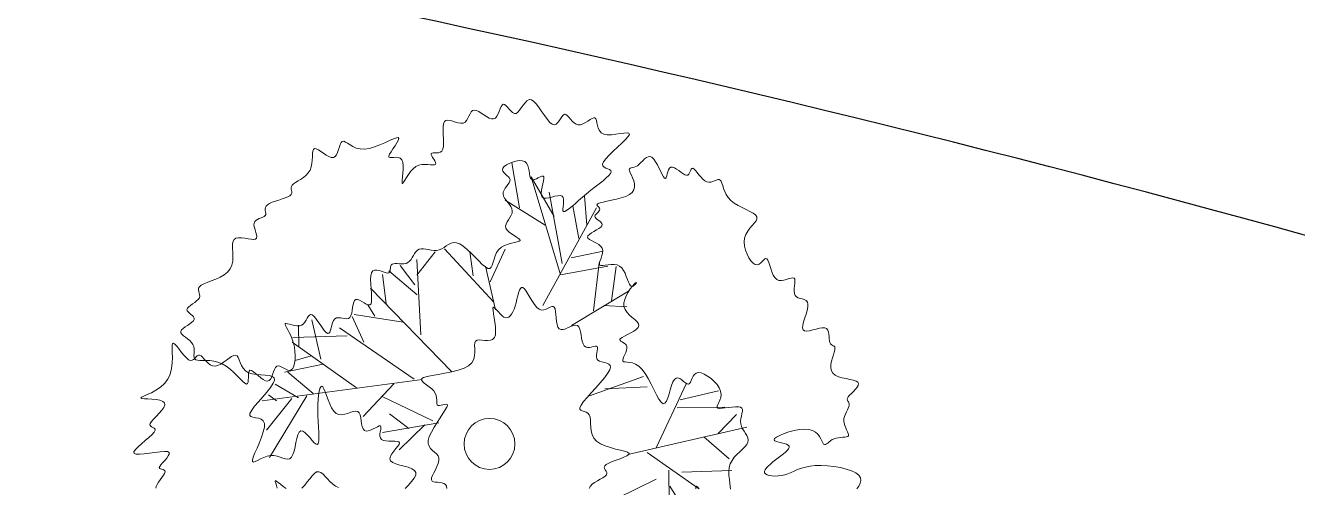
# Model space of a CAD drawing. Extents: x 2080 to 102394, y 2071 to 93424.
# Drawn here: x 82259.9 to 82536.5, y 86692.8 to 86793.4 of the extents above; entities that cross this region are included whole.
import ezdxf

# ---------------------------------------------------------------- set-up
doc = ezdxf.new("R2010")
doc.units = 0
doc.header["$LTSCALE"] = 20
doc.header["$MEASUREMENT"] = 0
doc.layers.add('casuanut tree', color=100, linetype='Continuous', lineweight=5)
doc.layers.add('road', color=2, linetype='Continuous')

# ---------------------------------------------------------------- blocks, each defined once
blk = doc.blocks.new('tr')
at = {"layer": 'casuanut tree'}
for p, q in [((0.2261, 0.6155), (0.2339, 0.7411)), ((0.3143, 0.5704), (0.2771, 0.692)), ((0.2771, 0.692), (0.2947, 0.4095)), ((0.2849, 0.5527), (0.1928, 0.6449)), ((0.3065, 0.4389), (0.3163, 0.6391)), ((0.3967, 0.5272), (0.4084, 0.6077)), ((0.2285, 0.3375), (0.4338, 0.5671)), ((0.3673, 0.4958), (0.3712, 0.588)), ((-0.1033, 0.4448), (-0.1641, 0.5272)), ((-0.1035, 0.4735), (-0.1307, 0.5339)), ((-0.1186, 0.3345), (-0.0824, 0.54)), ((-0.0915, 0.4977), (-0.0281, 0.549)), ((0.0987, 0.3768), (-0.0009, 0.552)), ((0.0595, 0.4614), (0.0655, 0.5279)), ((-0.1915, 0.4409), (-0.1837, 0.5213)), ((0.1017, 0.4342), (0.1621, 0.5128)), ((-0.0583, 0.2167), (-0.2243, 0.4916)), ((0.0987, 0.3557), (0.0987, 0.4795)), ((-0.4537, 0.3798), (-0.4417, 0.4372)), ((-0.4024, 0.3315), (-0.4024, 0.4433)), ((-0.2758, 0.3506), (-0.2915, 0.4272)), ((-0.1579, 0.3798), (-0.2847, 0.4312)), ((-0.2307, 0.4134), (-0.2425, 0.4487)), ((0.3339, 0.4487), (0.4241, 0.4468)), ((-0.3239, 0.2318), (-0.4688, 0.3949)), ((-0.317, 0.3781), (-0.4641, 0.4075)), ((-0.1639, 0.2197), (-0.333, 0.404)), ((0.2947, 0.4095), (0.428, 0.4036)), ((0.3614, 0.2918), (0.4065, 0.4173)), ((0.4163, 0.3075), (0.4496, 0.3977)), ((-0.3994, 0.3164), (-0.5081, 0.3194)), ((-0.4447, 0.2439), (-0.499, 0.3164)), ((-0.4266, 0.3466), (-0.4719, 0.3436)), ((0.2928, 0.2663), (0.4673, 0.3232)), ((-0.487, 0.2409), (-0.5413, 0.2922)), ((0.3928, 0.2996), (0.4535, 0.282)), ((-0.1428, 0.2137), (-0.5866, 0.256)), ((-0.5473, 0.2469), (-0.5654, 0.2681)), ((-0.4628, 0.2409), (-0.6017, 0.0989)), ((-0.5051, 0.2439), (-0.5926, 0.1744)), ((-0.2213, 0.2197), (-0.3239, 0.1502)), ((-0.1398, 0.0959), (-0.2605, 0.1925)), ((-0.2092, 0.0898), (-0.2515, 0.1412)), ((-0.1247, 0.0868), (-0.2817, 0.0959)), ((-0.1639, 0.0898), (-0.2485, 0.0385)), ((0.298, 0.0656), (0.455, 0.0838)), ((0.3433, 0.0747), (0.458, 0.0536)), ((0.445, -0.1163), (0.5666, 0.0392)), ((0.526, -0.0217), (0.6544, -0.0487)), ((0.5395, -0.0014), (0.6476, -0.0014)), ((0.6206, -0.1163), (0.6814, -0.0758)), ((0.3639, -0.1163), (0.7017, -0.1163)), ((0.4179, -0.1231), (0.5328, -0.2516)), ((0.5801, -0.1163), (0.6341, -0.1907)), ((0.307, -0.2274), (0.4248, -0.2002)), ((0.4652, -0.1839), (0.445, -0.2718)), ((0.499, -0.1975), (0.6341, -0.2245)), ((0.458, -0.2274), (0.4882, -0.318))]:
    blk.add_line(p, q, dxfattribs=at)
blk.add_lwpolyline([(-0.3714, 0.8178), (-0.3742, 0.8146), (-0.3757, 0.811), (-0.3762, 0.8073), (-0.3763, 0.8034), (-0.3766, 0.7997), (-0.3775, 0.7963), (-0.3797, 0.7932), (-0.3837, 0.7908), (-0.3899, 0.789), (-0.3978, 0.7878), (-0.4068, 0.7869), (-0.4165, 0.7861), (-0.4263, 0.7853), (-0.4355, 0.7843), (-0.4437, 0.7828), (-0.4502, 0.7806), (-0.4546, 0.7777), (-0.4573, 0.7742), (-0.4587, 0.7702), (-0.4593, 0.7661), (-0.4595, 0.7621), (-0.4598, 0.7583), (-0.4607, 0.755), (-0.4626, 0.7525), (-0.4658, 0.7508), (-0.4701, 0.7497), (-0.4751, 0.749), (-0.4804, 0.7482), (-0.4857, 0.7472), (-0.4906, 0.7455), (-0.4946, 0.7428), (-0.4975, 0.7389), (-0.4989, 0.7336), (-0.4991, 0.7272), (-0.4988, 0.7202), (-0.4982, 0.7132), (-0.4979, 0.7066), (-0.4983, 0.7011), (-0.4999, 0.697), (-0.5031, 0.695), (-0.5083, 0.6953), (-0.5151, 0.6974), (-0.523, 0.7006), (-0.5315, 0.7041), (-0.5402, 0.7073), (-0.5484, 0.7094), (-0.5557, 0.7097), (-0.5616, 0.7074), (-0.5659, 0.7021), (-0.5687, 0.6941), (-0.5709, 0.6843), (-0.5728, 0.6733), (-0.5751, 0.6617), (-0.5783, 0.6503), (-0.583, 0.6398), (-0.5898, 0.6308), (-0.599, 0.6238), (-0.6102, 0.6186), (-0.6226, 0.6149), (-0.6355, 0.6123), (-0.6483, 0.6104), (-0.6603, 0.6087), (-0.6706, 0.607), (-0.6787, 0.6048), (-0.6841, 0.6019), (-0.6872, 0.5983), (-0.6885, 0.5942), (-0.6887, 0.5898), (-0.6885, 0.5852), (-0.6884, 0.5806), (-0.6891, 0.5762), (-0.6911, 0.5722), (-0.695, 0.5686), (-0.7003, 0.5655), (-0.7065, 0.5626), (-0.7131, 0.5599), (-0.7194, 0.5573), (-0.725, 0.5546), (-0.7293, 0.5517), (-0.7317, 0.5485), (-0.7318, 0.5449), (-0.7302, 0.541), (-0.7274, 0.5369), (-0.7241, 0.5327), (-0.7208, 0.5285), (-0.7184, 0.5244), (-0.7173, 0.5205), (-0.7182, 0.5169), (-0.7215, 0.5138), (-0.7268, 0.5109), (-0.7333, 0.5082), (-0.7405, 0.5055), (-0.7477, 0.5028), (-0.7541, 0.5), (-0.7591, 0.4968), (-0.7621, 0.4933), (-0.7625, 0.4892), (-0.7607, 0.4847), (-0.7574, 0.4797), (-0.7531, 0.4744), (-0.7483, 0.4688), (-0.7437, 0.4629), (-0.7398, 0.4567), (-0.7373, 0.4505), (-0.7365, 0.4441), (-0.737, 0.4377), (-0.7384, 0.4316), (-0.7401, 0.4257), (-0.7416, 0.4202), (-0.7424, 0.4153), (-0.7419, 0.4111), (-0.7395, 0.4076), (-0.7351, 0.4051), (-0.7287, 0.4031), (-0.7207, 0.4013), (-0.7115, 0.3992), (-0.7016, 0.3965), (-0.6913, 0.3927), (-0.6809, 0.3876), (-0.6709, 0.3806), (-0.6615, 0.3716), (-0.6529, 0.3611), (-0.6451, 0.35), (-0.6381, 0.3389), (-0.6318, 0.3287), (-0.6264, 0.3201), (-0.6217, 0.3138), (-0.6179, 0.3107), (-0.615, 0.3113), (-0.6126, 0.3148), (-0.6107, 0.3203), (-0.6089, 0.3269), (-0.6072, 0.3337), (-0.6053, 0.3397), (-0.6029, 0.344), (-0.5999, 0.3457), (-0.5962, 0.344), (-0.5917, 0.3396), (-0.5867, 0.3334), (-0.5814, 0.3262), (-0.5758, 0.3189), (-0.5702, 0.3124), (-0.5646, 0.3075), (-0.5594, 0.3051), (-0.5545, 0.3058), (-0.55, 0.3091), (-0.5457, 0.3143), (-0.5417, 0.3205), (-0.5377, 0.3269), (-0.5337, 0.3328), (-0.5297, 0.3375), (-0.5256, 0.34), (-0.5213, 0.34), (-0.5168, 0.3378), (-0.5122, 0.3343), (-0.5075, 0.33), (-0.5027, 0.3258), (-0.4979, 0.3224), (-0.4932, 0.3205), (-0.4885, 0.3209), (-0.4839, 0.324), (-0.4796, 0.3296), (-0.4756, 0.3373), (-0.4721, 0.3467), (-0.4693, 0.3572), (-0.4672, 0.3686), (-0.4661, 0.3803), (-0.4659, 0.3919), (-0.4669, 0.403), (-0.4686, 0.4134), (-0.4708, 0.4228), (-0.4731, 0.4312), (-0.4751, 0.4382), (-0.4765, 0.4437), (-0.477, 0.4475), (-0.4761, 0.4493), (-0.4736, 0.4492), (-0.4697, 0.4475), (-0.4647, 0.4448), (-0.4589, 0.4416), (-0.4526, 0.4384), (-0.446, 0.4359), (-0.4395, 0.4344), (-0.4333, 0.4347), (-0.4277, 0.4369), (-0.4226, 0.4407), (-0.418, 0.4453), (-0.4137, 0.45), (-0.4097, 0.4542), (-0.4059, 0.457), (-0.4021, 0.4579), (-0.3984, 0.4561), (-0.3945, 0.4512), (-0.3906, 0.4438), (-0.3867, 0.4347), (-0.3828, 0.425), (-0.3789, 0.4154), (-0.3751, 0.4068), (-0.3715, 0.4002), (-0.368, 0.3964), (-0.3647, 0.396), (-0.3615, 0.3985), (-0.3584, 0.4032), (-0.3552, 0.4092), (-0.3518, 0.4158), (-0.3482, 0.4222), (-0.3442, 0.4276), (-0.3398, 0.4313), (-0.3349, 0.4327), (-0.3297, 0.4322), (-0.3242, 0.4304), (-0.3186, 0.4281), (-0.313, 0.4258), (-0.3077, 0.4242), (-0.3027, 0.4239), (-0.2982, 0.4257), (-0.2942, 0.4298), (-0.2908, 0.4359), (-0.2876, 0.4431), (-0.2847, 0.4507), (-0.2817, 0.4581), (-0.2785, 0.4643), (-0.2751, 0.4688), (-0.2712, 0.4707), (-0.2666, 0.4697), (-0.2617, 0.4663), (-0.2565, 0.4615), (-0.2512, 0.4562), (-0.246, 0.4515), (-0.2411, 0.4481), (-0.2366, 0.4471), (-0.2329, 0.4493), (-0.2299, 0.4555), (-0.2275, 0.4649), (-0.2255, 0.4765), (-0.2236, 0.4893), (-0.2216, 0.5024), (-0.2193, 0.5146), (-0.2163, 0.5251), (-0.2126, 0.5327), (-0.2079, 0.5369), (-0.2024, 0.5379), (-0.1964, 0.5367), (-0.1902, 0.5338), (-0.1841, 0.5302), (-0.1782, 0.5264), (-0.173, 0.5232), (-0.1687, 0.5215), (-0.1654, 0.5216), (-0.163, 0.5234), (-0.1613, 0.5263), (-0.1598, 0.53), (-0.1584, 0.534), (-0.1568, 0.5378), (-0.1547, 0.5409), (-0.1518, 0.5429), (-0.1479, 0.5434), (-0.1432, 0.5428), (-0.1378, 0.5414), (-0.132, 0.5396), (-0.1258, 0.5379), (-0.1197, 0.5367), (-0.1136, 0.5363), (-0.1079, 0.5372), (-0.1026, 0.5397), (-0.0978, 0.5434), (-0.0932, 0.5479), (-0.0887, 0.5527), (-0.0843, 0.5575), (-0.0797, 0.5616), (-0.0749, 0.5648), (-0.0696, 0.5665), (-0.0639, 0.5665), (-0.0577, 0.565), (-0.0511, 0.5626), (-0.0443, 0.5596), (-0.0372, 0.5566), (-0.03, 0.554), (-0.0228, 0.5523), (-0.0156, 0.5519), (-0.0084, 0.5531), (-0.0013, 0.5554), (0.0057, 0.5582), (0.0129, 0.5608), (0.0201, 0.5624), (0.0275, 0.5625), (0.0351, 0.5603), (0.043, 0.5553), (0.0511, 0.5469), (0.0595, 0.5359), (0.0678, 0.5233), (0.0759, 0.5102), (0.0838, 0.4975), (0.0911, 0.4862), (0.0979, 0.4773), (0.1038, 0.4719), (0.1089, 0.4706), (0.1133, 0.4729), (0.1174, 0.478), (0.1215, 0.485), (0.126, 0.4931), (0.131, 0.5015), (0.137, 0.5094), (0.1443, 0.5158), (0.153, 0.5203), (0.1627, 0.523), (0.1728, 0.5243), (0.1826, 0.5248), (0.1916, 0.5249), (0.1991, 0.525), (0.2046, 0.5256), (0.2074, 0.5271), (0.2071, 0.5298), (0.2044, 0.5338), (0.1998, 0.5386), (0.1943, 0.5441), (0.1885, 0.5501), (0.1832, 0.5564), (0.1791, 0.5627), (0.177, 0.5688), (0.1774, 0.5745), (0.18, 0.5799), (0.184, 0.5851), (0.1889, 0.5902), (0.1941, 0.5953), (0.199, 0.6005), (0.2029, 0.6059), (0.2051, 0.6116), (0.2054, 0.6177), (0.204, 0.6241), (0.2014, 0.6307), (0.1982, 0.6374), (0.195, 0.644), (0.1923, 0.6504), (0.1906, 0.6566), (0.1905, 0.6623), (0.1923, 0.6676), (0.1957, 0.6724), (0.2001, 0.6768), (0.205, 0.681), (0.2098, 0.6851), (0.2141, 0.6891), (0.2172, 0.6931), (0.2186, 0.6972), (0.2181, 0.7016), (0.2159, 0.706), (0.2128, 0.7106), (0.2095, 0.7151), (0.2065, 0.7196), (0.2045, 0.724), (0.2042, 0.7282), (0.2063, 0.7322), (0.211, 0.7358), (0.218, 0.7389), (0.2266, 0.7413), (0.2361, 0.7429), (0.2458, 0.7434), (0.255, 0.7426), (0.2631, 0.7405), (0.2693, 0.7367), (0.2732, 0.7312), (0.2751, 0.7245), (0.2756, 0.7169), (0.2752, 0.7091), (0.2745, 0.7014), (0.2741, 0.6945), (0.2744, 0.6888), (0.2761, 0.6848), (0.2795, 0.6829), (0.2842, 0.6826), (0.2898, 0.6834), (0.2956, 0.6847), (0.3012, 0.686), (0.306, 0.6866), (0.3094, 0.686), (0.311, 0.6837), (0.3103, 0.6793), (0.3079, 0.673), (0.3043, 0.6656), (0.3004, 0.6575), (0.2968, 0.6493), (0.294, 0.6416), (0.2929, 0.6348), (0.2941, 0.6296), (0.298, 0.6264), (0.3041, 0.6247), (0.3118, 0.6242), (0.3203, 0.6243), (0.3288, 0.6245), (0.3368, 0.6242), (0.3435, 0.6231), (0.3481, 0.6206), (0.3502, 0.6164), (0.3503, 0.6108), (0.3488, 0.6043), (0.3466, 0.5975), (0.3442, 0.5909), (0.3423, 0.5851), (0.3415, 0.5806), (0.3425, 0.5778), (0.3458, 0.5772), (0.3512, 0.5786), (0.3586, 0.5818), (0.3677, 0.5862), (0.3782, 0.5918), (0.3898, 0.5981), (0.4024, 0.6048), (0.4157, 0.6116), (0.4293, 0.6182), (0.4429, 0.6246), (0.4559, 0.6308), (0.4679, 0.6365), (0.4783, 0.6419), (0.4868, 0.6469), (0.4927, 0.6515), (0.4956, 0.6555), (0.4953, 0.6591), (0.4925, 0.6624), (0.4883, 0.6655), (0.4837, 0.6688), (0.4796, 0.6724), (0.4771, 0.6765), (0.4772, 0.6813), (0.481, 0.6871), (0.489, 0.694), (0.5004, 0.7016), (0.5139, 0.7097), (0.5281, 0.7179), (0.5419, 0.7259), (0.554, 0.7332), (0.563, 0.7396), (0.5677, 0.7446), (0.5672, 0.748), (0.5622, 0.7502), (0.5538, 0.7516), (0.5431, 0.7526), (0.5311, 0.7536), (0.5191, 0.7552), (0.508, 0.7576), (0.499, 0.7615), (0.4929, 0.7669), (0.4893, 0.7737), (0.4876, 0.7811), (0.4872, 0.7888), (0.4874, 0.7962), (0.4876, 0.8027), (0.4872, 0.8078), (0.4855, 0.811), (0.4821, 0.812), (0.4771, 0.8112), (0.471, 0.8092), (0.4641, 0.8065), (0.4568, 0.8039), (0.4494, 0.8019), (0.4423, 0.801), (0.4359, 0.802), (0.4305, 0.8053), (0.426, 0.8102), (0.4221, 0.8163), (0.4186, 0.8227), (0.4155, 0.8289), (0.4124, 0.8342), (0.4091, 0.8379), (0.4055, 0.8392), (0.4015, 0.8379), (0.397, 0.8345), (0.3922, 0.8299), (0.3871, 0.825), (0.3819, 0.8207), (0.3766, 0.8178), (0.3713, 0.8173), (0.3661, 0.8201), (0.3612, 0.8266), (0.3563, 0.8362), (0.3515, 0.8478), (0.3467, 0.8603), (0.3418, 0.8728), (0.3367, 0.8841), (0.3313, 0.8931), (0.3256, 0.8989), (0.3195, 0.9007), (0.3131, 0.8992), (0.3066, 0.8951), (0.3, 0.8896), (0.2935, 0.8836), (0.2873, 0.878), (0.2814, 0.8738), (0.2761, 0.8719), (0.2713, 0.873), (0.2671, 0.8765), (0.2632, 0.8817), (0.2597, 0.8878), (0.2564, 0.8939), (0.2533, 0.8993), (0.2501, 0.9031), (0.2468, 0.9046), (0.2433, 0.9031), (0.2396, 0.8993), (0.2356, 0.8939), (0.2314, 0.8877), (0.227, 0.8815), (0.2222, 0.8761), (0.2172, 0.8722), (0.2119, 0.8708), (0.2063, 0.8722), (0.2004, 0.8761), (0.1944, 0.8816), (0.1884, 0.888), (0.1824, 0.8944), (0.1766, 0.9002), (0.171, 0.9046), (0.1657, 0.9068), (0.1608, 0.9063), (0.1563, 0.9035), (0.1518, 0.8992), (0.1474, 0.894), (0.1429, 0.8887), (0.1382, 0.8839), (0.1331, 0.8803), (0.1274, 0.8787), (0.1212, 0.8794), (0.1146, 0.8821), (0.1078, 0.8858), (0.101, 0.8899), (0.0944, 0.8936), (0.0882, 0.8961), (0.0826, 0.8966), (0.0779, 0.8944), (0.0742, 0.889), (0.0712, 0.8809), (0.0689, 0.871), (0.0668, 0.8599), (0.0648, 0.8486), (0.0625, 0.8379), (0.0599, 0.8285), (0.0565, 0.8212), (0.0523, 0.8167), (0.0474, 0.8145), (0.0423, 0.814), (0.0371, 0.8147), (0.0322, 0.8159), (0.028, 0.8171), (0.0247, 0.8175), (0.0227, 0.8167), (0.0222, 0.8141), (0.0228, 0.8102), (0.0241, 0.8053), (0.0258, 0.7999), (0.0274, 0.7946), (0.0284, 0.7899), (0.0285, 0.7862), (0.0272, 0.784), (0.0243, 0.7836), (0.0197, 0.7847), (0.0139, 0.7867), (0.007, 0.7891), (-0.0008, 0.7912), (-0.0092, 0.7926), (-0.0179, 0.7926), (-0.0268, 0.7908), (-0.0356, 0.7867), (-0.044, 0.781), (-0.0519, 0.7743), (-0.0589, 0.7675), (-0.0649, 0.7613), (-0.0696, 0.7564), (-0.0727, 0.7536), (-0.0741, 0.7536), (-0.0736, 0.7569), (-0.0717, 0.7631), (-0.0688, 0.7714), (-0.0657, 0.781), (-0.0627, 0.7912), (-0.0605, 0.8013), (-0.0596, 0.8104), (-0.0606, 0.8178), (-0.0638, 0.823), (-0.0687, 0.8263), (-0.0746, 0.8283), (-0.0807, 0.8294), (-0.0864, 0.8301), (-0.0908, 0.8311), (-0.0934, 0.8328), (-0.0932, 0.8358), (-0.09, 0.8405), (-0.0844, 0.8464), (-0.0774, 0.853), (-0.07, 0.8599), (-0.0632, 0.8666), (-0.0579, 0.8724), (-0.0552, 0.877), (-0.0561, 0.8798), (-0.0612, 0.8804), (-0.07, 0.8793), (-0.0816, 0.8771), (-0.0954, 0.8743), (-0.1103, 0.8716), (-0.1256, 0.8695), (-0.1405, 0.8686), (-0.1541, 0.8696), (-0.1657, 0.8729), (-0.1755, 0.8778), (-0.1837, 0.8838), (-0.1905, 0.8901), (-0.1962, 0.896), (-0.2011, 0.9009), (-0.2053, 0.904), (-0.2092, 0.9046), (-0.213, 0.9023), (-0.2167, 0.8976), (-0.2205, 0.8915), (-0.2244, 0.8846), (-0.2286, 0.8778), (-0.233, 0.8719), (-0.2378, 0.8678), (-0.243, 0.8663), (-0.2487, 0.8678), (-0.2548, 0.8719), (-0.261, 0.8777), (-0.2672, 0.8843), (-0.2732, 0.8909), (-0.2788, 0.8967), (-0.2838, 0.9008), (-0.288, 0.9023), (-0.2914, 0.9007), (-0.2941, 0.8964), (-0.2965, 0.8899), (-0.2989, 0.8819), (-0.3015, 0.873), (-0.3047, 0.8638), (-0.3087, 0.855), (-0.3139, 0.8471), (-0.3205, 0.8407), (-0.3281, 0.8356), (-0.3364, 0.8315), (-0.3448, 0.8282), (-0.3529, 0.8255), (-0.3603, 0.823), (-0.3666, 0.8205)], close=True, dxfattribs=at)
for points in [[(0.9592, -0.3514), (0.9657, -0.3451), (0.9712, -0.3383), (0.9748, -0.3312), (0.9756, -0.3237), (0.973, -0.3158), (0.9663, -0.3076), (0.9561, -0.2994), (0.943, -0.2914), (0.9279, -0.2838), (0.9114, -0.2769), (0.8943, -0.2709), (0.8775, -0.2662), (0.8616, -0.2628), (0.8472, -0.2611), (0.8342, -0.2607), (0.8225, -0.2613), (0.8117, -0.2627), (0.8017, -0.2644), (0.7922, -0.2662), (0.783, -0.2676), (0.7737, -0.2685), (0.7644, -0.2684), (0.7552, -0.2675), (0.7464, -0.2659), (0.7384, -0.2637), (0.7315, -0.2609), (0.7261, -0.2577), (0.7224, -0.2542), (0.7208, -0.2504), (0.7216, -0.2466), (0.7244, -0.2426), (0.729, -0.2387), (0.735, -0.2347), (0.7422, -0.2306), (0.7501, -0.2267), (0.7585, -0.2227), (0.767, -0.2189), (0.7753, -0.2151), (0.783, -0.2115), (0.79, -0.2079), (0.7958, -0.2044), (0.8002, -0.2009), (0.8029, -0.1975), (0.8036, -0.1941), (0.8019, -0.1907), (0.7978, -0.1873), (0.7919, -0.184), (0.7851, -0.1806), (0.7784, -0.1773), (0.7725, -0.1741), (0.7685, -0.1709), (0.7671, -0.1678), (0.7692, -0.1648), (0.7755, -0.1619), (0.7853, -0.1593), (0.7978, -0.1573), (0.8119, -0.1559), (0.8268, -0.1554), (0.8416, -0.1561), (0.8554, -0.158), (0.8672, -0.1614), (0.8764, -0.1664), (0.8832, -0.1726), (0.888, -0.1796), (0.8913, -0.1869), (0.8934, -0.194), (0.8949, -0.2005), (0.8961, -0.206), (0.8976, -0.2099), (0.8996, -0.2119), (0.9022, -0.2123), (0.9054, -0.2114), (0.9091, -0.2097), (0.9134, -0.2075), (0.9182, -0.2053), (0.9234, -0.2033), (0.9291, -0.202), (0.9352, -0.2016), (0.9415, -0.202), (0.9477, -0.2028), (0.9536, -0.2038), (0.959, -0.2046), (0.9636, -0.205), (0.9673, -0.2046), (0.9697, -0.2031), (0.9707, -0.2003), (0.9706, -0.1964), (0.9697, -0.1915), (0.9684, -0.1859), (0.967, -0.1798), (0.966, -0.1733), (0.9656, -0.1667), (0.9663, -0.1603), (0.9682, -0.1541), (0.9711, -0.1483), (0.9747, -0.1428), (0.9787, -0.1376), (0.9826, -0.1328), (0.9862, -0.1284), (0.9892, -0.1244), (0.991, -0.1208), (0.9917, -0.1177), (0.9914, -0.1148), (0.9906, -0.1121), (0.9896, -0.1096), (0.989, -0.107), (0.9891, -0.1044), (0.9904, -0.1015), (0.9933, -0.0983), (0.998, -0.0947), (1.004, -0.0908), (1.0106, -0.0866), (1.0171, -0.0822), (1.0228, -0.0778), (1.027, -0.0733), (1.0291, -0.0688), (1.0282, -0.0645), (1.024, -0.0604), (1.0171, -0.0563), (1.0083, -0.0521), (0.9985, -0.0477), (0.9885, -0.043), (0.9793, -0.0377), (0.9716, -0.0318), (0.9663, -0.0251), (0.964, -0.0175), (0.9644, -0.0092), (0.9667, -0.0006), (0.9705, 0.008), (0.975, 0.0164), (0.9796, 0.0242), (0.9836, 0.0312), (0.9865, 0.0369), (0.9878, 0.0413), (0.9877, 0.0446), (0.9865, 0.047), (0.9846, 0.049), (0.9824, 0.0509), (0.9802, 0.0531), (0.9785, 0.0558), (0.9775, 0.0595), (0.9776, 0.0642), (0.9784, 0.0699), (0.9795, 0.0762), (0.9803, 0.0826), (0.9806, 0.0887), (0.9798, 0.0943), (0.9774, 0.099), (0.973, 0.1023), (0.9664, 0.104), (0.9582, 0.1046), (0.9489, 0.1045), (0.9394, 0.1041), (0.9304, 0.104), (0.9225, 0.1046), (0.9166, 0.1065), (0.9134, 0.1102), (0.9132, 0.1158), (0.9157, 0.1232), (0.92, 0.1319), (0.9255, 0.1413), (0.9312, 0.151), (0.9365, 0.1604), (0.9405, 0.1691), (0.9426, 0.1766), (0.9422, 0.1826), (0.9396, 0.1873), (0.9355, 0.191), (0.9305, 0.1941), (0.9252, 0.197), (0.9201, 0.2001), (0.916, 0.2037), (0.9134, 0.2082), (0.9126, 0.2138), (0.9135, 0.2203), (0.9154, 0.2273), (0.9177, 0.2344), (0.92, 0.2411), (0.9217, 0.2472), (0.9223, 0.2521), (0.9212, 0.2555), (0.9181, 0.2572), (0.9132, 0.2575), (0.9071, 0.2571), (0.9001, 0.2564), (0.8929, 0.256), (0.8858, 0.2565), (0.8793, 0.2584), (0.8739, 0.2623), (0.87, 0.2685), (0.8674, 0.2766), (0.8657, 0.2858), (0.8647, 0.2954), (0.8639, 0.3047), (0.8632, 0.3131), (0.8621, 0.3199), (0.8604, 0.3243), (0.8579, 0.3258), (0.8545, 0.3251), (0.8505, 0.3229), (0.8459, 0.3199), (0.841, 0.317), (0.8359, 0.3149), (0.8307, 0.3144), (0.8255, 0.3164), (0.8206, 0.3212), (0.8162, 0.3287), (0.8124, 0.3381), (0.8096, 0.3489), (0.8081, 0.3605), (0.808, 0.3723), (0.8096, 0.3837), (0.8131, 0.3941), (0.8188, 0.4031), (0.8259, 0.4107), (0.8338, 0.4173), (0.8417, 0.4231), (0.849, 0.4284), (0.8548, 0.4334), (0.8585, 0.4384), (0.8593, 0.4437), (0.8568, 0.4495), (0.8514, 0.4557), (0.8439, 0.4625), (0.835, 0.4698), (0.8253, 0.4775), (0.8158, 0.4857), (0.807, 0.4943), (0.7996, 0.5034), (0.7943, 0.5129), (0.7908, 0.5225), (0.7887, 0.5318), (0.7875, 0.5407), (0.7869, 0.5489), (0.7863, 0.5559), (0.7855, 0.5615), (0.7839, 0.5654), (0.7812, 0.5674), (0.7776, 0.568), (0.7732, 0.5676), (0.7682, 0.5667), (0.7629, 0.5658), (0.7574, 0.5656), (0.752, 0.5664), (0.7467, 0.5688), (0.7419, 0.5731), (0.7374, 0.579), (0.7333, 0.5858), (0.7295, 0.593), (0.7261, 0.6), (0.723, 0.6062), (0.7201, 0.611), (0.7174, 0.6139), (0.715, 0.6144), (0.7127, 0.613), (0.7104, 0.6103), (0.708, 0.607), (0.7055, 0.6035), (0.7027, 0.6007), (0.6996, 0.599), (0.696, 0.5992), (0.692, 0.6016), (0.6875, 0.6057), (0.6828, 0.611), (0.6779, 0.6167), (0.6729, 0.6222), (0.668, 0.6268), (0.6633, 0.6299), (0.6589, 0.6308), (0.6549, 0.629), (0.6512, 0.6253), (0.6479, 0.6203), (0.645, 0.6148), (0.6422, 0.6098), (0.6397, 0.6059), (0.6374, 0.604), (0.6352, 0.6048), (0.6332, 0.609), (0.6311, 0.616), (0.629, 0.6249), (0.6267, 0.6348), (0.6241, 0.6451), (0.6212, 0.6548), (0.6178, 0.663), (0.6139, 0.6691), (0.6093, 0.6723), (0.6043, 0.673), (0.5989, 0.6717), (0.5932, 0.6691), (0.5873, 0.6656), (0.5814, 0.6618), (0.5756, 0.6583), (0.5699, 0.6555), (0.5646, 0.654), (0.5597, 0.6535), (0.5554, 0.6535), (0.5516, 0.6536), (0.5487, 0.6533), (0.5465, 0.6524), (0.5453, 0.6502), (0.5452, 0.6465), (0.5461, 0.641), (0.5476, 0.6339), (0.5492, 0.6258), (0.5504, 0.6171), (0.5505, 0.6084), (0.5491, 0.6001), (0.5456, 0.5927), (0.5395, 0.5868), (0.5305, 0.5826), (0.5191, 0.58), (0.5061, 0.5787), (0.4924, 0.5782), (0.4787, 0.5783), (0.4659, 0.5787), (0.4548, 0.579), (0.4461, 0.5789), (0.4404, 0.5781), (0.4375, 0.5768), (0.4365, 0.5749), (0.4371, 0.5726), (0.4385, 0.57), (0.4401, 0.5674), (0.4413, 0.5646), (0.4416, 0.562), (0.4404, 0.5596), (0.4381, 0.5573), (0.4351, 0.5551), (0.4317, 0.5529), (0.4285, 0.5506), (0.4257, 0.5482), (0.424, 0.5457), (0.4236, 0.5429), (0.4248, 0.5398), (0.4273, 0.5364), (0.4304, 0.5329), (0.4337, 0.5293), (0.4366, 0.5258), (0.4384, 0.5223), (0.4388, 0.5189), (0.4371, 0.5158), (0.4329, 0.513), (0.4269, 0.5104), (0.4196, 0.508), (0.4119, 0.5055), (0.4044, 0.5031), (0.398, 0.5004), (0.3932, 0.4976), (0.3909, 0.4944), (0.3915, 0.4908), (0.3946, 0.4868), (0.3994, 0.4824), (0.4051, 0.4776), (0.4112, 0.4725), (0.4167, 0.467), (0.4211, 0.4611), (0.4236, 0.455), (0.4236, 0.4485), (0.4217, 0.4419), (0.4185, 0.4354), (0.4147, 0.4292), (0.4109, 0.4234), (0.4079, 0.4184), (0.4062, 0.4142), (0.4067, 0.411), (0.4096, 0.4091), (0.4148, 0.4079), (0.4215, 0.4073), (0.4293, 0.4067), (0.4376, 0.4057), (0.4458, 0.4039), (0.4533, 0.4009), (0.4596, 0.3964), (0.4642, 0.39), (0.4675, 0.3821), (0.4696, 0.3734), (0.471, 0.3644), (0.472, 0.3556), (0.4731, 0.3477), (0.4744, 0.3412), (0.4765, 0.3367), (0.4795, 0.3344), (0.4831, 0.3342), (0.4868, 0.3353), (0.4903, 0.3372), (0.493, 0.3393), (0.4945, 0.3411), (0.4944, 0.3419), (0.4922, 0.3412), (0.4877, 0.3385), (0.4814, 0.3339), (0.474, 0.3279), (0.4662, 0.3206), (0.4588, 0.3123), (0.4525, 0.3034), (0.448, 0.2942), (0.4461, 0.2848), (0.4472, 0.2756), (0.4506, 0.2668), (0.4557, 0.2582), (0.4614, 0.2502), (0.467, 0.2426), (0.4716, 0.2357), (0.4743, 0.2294), (0.4742, 0.224), (0.4709, 0.2193), (0.4648, 0.2154), (0.4568, 0.212), (0.4476, 0.2092), (0.4382, 0.2067), (0.4294, 0.2045), (0.422, 0.2024), (0.4168, 0.2003), (0.4144, 0.1981), (0.4145, 0.1958), (0.4163, 0.1933), (0.4192, 0.1904), (0.4226, 0.1873), (0.4258, 0.1838), (0.4282, 0.1799), (0.4292, 0.1755), (0.4282, 0.1706), (0.4257, 0.1654), (0.4222, 0.1601), (0.4182, 0.1548), (0.4144, 0.1498), (0.4111, 0.1452), (0.4092, 0.1414), (0.4089, 0.1383), (0.4109, 0.1362), (0.4147, 0.1346), (0.4201, 0.133), (0.4265, 0.1307), (0.4337, 0.1273), (0.4411, 0.1222), (0.4484, 0.1148), (0.4551, 0.1045), (0.461, 0.0912), (0.4661, 0.0756), (0.4706, 0.0589), (0.4748, 0.0423), (0.4787, 0.0268), (0.4826, 0.0136), (0.4867, 0.0038), (0.4911, -0.0014), (0.496, -0.0013), (0.5013, 0.0033), (0.507, 0.0112), (0.5128, 0.0211), (0.5187, 0.0319), (0.5247, 0.0423), (0.5305, 0.0512), (0.5362, 0.0572), (0.5415, 0.0596), (0.5465, 0.0588), (0.5513, 0.0557), (0.5557, 0.0511), (0.5599, 0.046), (0.5639, 0.0412), (0.5676, 0.0375), (0.5711, 0.0358), (0.5744, 0.0367), (0.5776, 0.0397), (0.581, 0.044), (0.5846, 0.049), (0.5886, 0.0539), (0.5932, 0.058), (0.5986, 0.0604), (0.6048, 0.0606), (0.612, 0.0579), (0.6199, 0.0526), (0.6278, 0.0453), (0.6354, 0.0365), (0.6422, 0.0267), (0.6478, 0.0164), (0.6516, 0.0061), (0.6533, -0.0037), (0.6525, -0.0124), (0.6498, -0.0202), (0.646, -0.027), (0.6417, -0.0328), (0.6378, -0.0378), (0.6349, -0.0418), (0.6338, -0.0451), (0.6352, -0.0476), (0.6397, -0.0494), (0.6467, -0.0506), (0.6553, -0.0516), (0.6649, -0.0524), (0.6747, -0.0533), (0.6839, -0.0546), (0.6916, -0.0563), (0.6972, -0.0589), (0.7, -0.0623), (0.7005, -0.0665), (0.6992, -0.0715), (0.6967, -0.0772), (0.6937, -0.0833), (0.6907, -0.0899), (0.6883, -0.0968), (0.687, -0.1039), (0.6874, -0.1112), (0.6891, -0.1184), (0.6914, -0.1256), (0.6939, -0.1327), (0.6961, -0.1395), (0.6973, -0.1461), (0.6971, -0.1523), (0.6949, -0.158), (0.6904, -0.1633), (0.6838, -0.1683), (0.6759, -0.1732), (0.6671, -0.1783), (0.6579, -0.1838), (0.649, -0.19), (0.6409, -0.1971), (0.6341, -0.2054), (0.6291, -0.2148), (0.6256, -0.2252), (0.6233, -0.236), (0.6219, -0.2466), (0.6209, -0.2567), (0.62, -0.2657), (0.6189, -0.2732)], [(0.5351, -0.2528), (0.5317, -0.247), (0.5292, -0.2444), (0.5277, -0.2446), (0.5268, -0.247), (0.5263, -0.251)], [(-0.256, -0.0693), (-0.2451, -0.062), (-0.2346, -0.0545), (-0.2257, -0.0471), (-0.2194, -0.0399), (-0.2171, -0.033), (-0.2194, -0.0264), (-0.2257, -0.0202), (-0.2346, -0.0142), (-0.245, -0.0084), (-0.2557, -0.0028), (-0.2656, 0.0029), (-0.2734, 0.0086), (-0.2779, 0.0144), (-0.2784, 0.0204), (-0.2755, 0.0265), (-0.2701, 0.0325), (-0.2634, 0.0383), (-0.2563, 0.0438), (-0.2499, 0.0489), (-0.2451, 0.0534), (-0.243, 0.0572), (-0.2443, 0.0602), (-0.2485, 0.0626), (-0.2547, 0.0646), (-0.2623, 0.0665), (-0.2703, 0.0685), (-0.278, 0.0708), (-0.2845, 0.0737), (-0.2892, 0.0775), (-0.2913, 0.0822), (-0.2913, 0.0876), (-0.2899, 0.0933), (-0.2876, 0.099), (-0.2852, 0.1044), (-0.2833, 0.109), (-0.2825, 0.1126), (-0.2835, 0.1147), (-0.2868, 0.1151), (-0.2919, 0.1143), (-0.2982, 0.1128), (-0.3054, 0.111), (-0.3126, 0.1096), (-0.3195, 0.109), (-0.3254, 0.1097), (-0.3297, 0.1124), (-0.3321, 0.1173), (-0.333, 0.124), (-0.3328, 0.132), (-0.3321, 0.1404), (-0.3315, 0.1489), (-0.3314, 0.1566), (-0.3325, 0.1631), (-0.3353, 0.1676), (-0.3402, 0.1699), (-0.3467, 0.1703), (-0.3545, 0.1696), (-0.3631, 0.1686), (-0.3719, 0.168), (-0.3805, 0.1684), (-0.3883, 0.1707), (-0.395, 0.1755), (-0.4001, 0.1833), (-0.4039, 0.1936), (-0.4065, 0.2053), (-0.4084, 0.2176), (-0.4098, 0.2297), (-0.411, 0.2406), (-0.4124, 0.2495), (-0.4141, 0.2555), (-0.4166, 0.2579), (-0.4197, 0.2568), (-0.4232, 0.2526), (-0.427, 0.2457), (-0.4309, 0.2363), (-0.4349, 0.2248), (-0.4387, 0.2116), (-0.4423, 0.1969), (-0.4455, 0.1813), (-0.4483, 0.1654), (-0.451, 0.1498), (-0.4536, 0.1354), (-0.4561, 0.1228), (-0.4588, 0.1128), (-0.4616, 0.1061), (-0.4648, 0.1034), (-0.4684, 0.1052), (-0.4723, 0.1105), (-0.4766, 0.1182), (-0.4811, 0.1271), (-0.4859, 0.1359), (-0.4908, 0.1436), (-0.4958, 0.149), (-0.5008, 0.1507), (-0.5059, 0.1481), (-0.511, 0.1418), (-0.5161, 0.1328), (-0.5213, 0.1223), (-0.5265, 0.1112), (-0.5317, 0.1007), (-0.5371, 0.0917), (-0.5425, 0.0854), (-0.5481, 0.0824), (-0.5538, 0.0825), (-0.5599, 0.0847), (-0.5663, 0.0885), (-0.5732, 0.0929), (-0.5807, 0.0974), (-0.5888, 0.1011), (-0.5977, 0.1034), (-0.6073, 0.1037), (-0.6172, 0.1024), (-0.6267, 0.1004), (-0.6354, 0.0982), (-0.6426, 0.0966), (-0.6477, 0.0963), (-0.6502, 0.0979), (-0.6495, 0.1023), (-0.6452, 0.1098), (-0.6382, 0.1199), (-0.6293, 0.1318), (-0.6198, 0.1449), (-0.6105, 0.1584), (-0.6024, 0.1715), (-0.5967, 0.1835), (-0.5943, 0.1935), (-0.5958, 0.2012), (-0.6005, 0.2068), (-0.6071, 0.2109), (-0.6144, 0.2141), (-0.6213, 0.217), (-0.6264, 0.2202), (-0.6287, 0.2242), (-0.627, 0.2296), (-0.6203, 0.2369), (-0.6098, 0.2457), (-0.5967, 0.2555), (-0.5823, 0.2659), (-0.5682, 0.2765), (-0.5555, 0.2866), (-0.5458, 0.296), (-0.5403, 0.304), (-0.5399, 0.3103), (-0.5441, 0.3153), (-0.5518, 0.3193), (-0.5619, 0.3228), (-0.5734, 0.3262), (-0.5852, 0.33), (-0.5963, 0.3344), (-0.6056, 0.34), (-0.6123, 0.3471), (-0.6167, 0.3552), (-0.6195, 0.3637), (-0.6212, 0.3723), (-0.6224, 0.3803), (-0.6238, 0.3871), (-0.6258, 0.3923), (-0.6292, 0.3952), (-0.6343, 0.3957), (-0.6409, 0.394), (-0.6487, 0.391), (-0.6572, 0.3872), (-0.6661, 0.3834), (-0.675, 0.3802), (-0.6834, 0.3783), (-0.6911, 0.3783), (-0.6978, 0.3808), (-0.7034, 0.3853), (-0.7082, 0.3911), (-0.7124, 0.3976), (-0.7161, 0.4042), (-0.7195, 0.4102), (-0.7227, 0.4149), (-0.726, 0.4178), (-0.7295, 0.4183), (-0.7332, 0.4171), (-0.7371, 0.4147), (-0.7411, 0.412), (-0.7453, 0.4097), (-0.7496, 0.4084), (-0.7541, 0.409), (-0.7587, 0.4121), (-0.7634, 0.4183), (-0.7681, 0.4266), (-0.7727, 0.4362), (-0.7771, 0.446), (-0.7813, 0.4549), (-0.7851, 0.4619), (-0.7885, 0.466), (-0.7913, 0.4662), (-0.7936, 0.4618), (-0.7957, 0.4534), (-0.7979, 0.4419), (-0.8008, 0.4283), (-0.8046, 0.4137), (-0.8099, 0.3989), (-0.8169, 0.3849), (-0.8262, 0.3727), (-0.838, 0.363), (-0.8513, 0.3557), (-0.8653, 0.3503), (-0.879, 0.3465), (-0.8914, 0.3439), (-0.9015, 0.342), (-0.9082, 0.3405), (-0.9107, 0.3389), (-0.9083, 0.337), (-0.9018, 0.3347), (-0.8926, 0.3319), (-0.882, 0.3286), (-0.8711, 0.3249), (-0.8613, 0.3207), (-0.8538, 0.316), (-0.8499, 0.3107), (-0.8505, 0.305), (-0.8548, 0.2989), (-0.8619, 0.2927), (-0.8707, 0.2864), (-0.8802, 0.2802), (-0.8892, 0.2744), (-0.8967, 0.2692), (-0.9017, 0.2645), (-0.9034, 0.2607), (-0.9025, 0.2575), (-0.9, 0.2547), (-0.8968, 0.252), (-0.8938, 0.2493), (-0.892, 0.2463), (-0.8925, 0.2428), (-0.8961, 0.2386), (-0.9034, 0.2335), (-0.9136, 0.2278), (-0.9253, 0.2216), (-0.9374, 0.2152), (-0.9486, 0.209), (-0.9575, 0.2031), (-0.9629, 0.1979), (-0.9636, 0.1935), (-0.9587, 0.1903), (-0.9492, 0.1879), (-0.9364, 0.1862), (-0.9218, 0.1848), (-0.9067, 0.1836), (-0.8925, 0.1821), (-0.8806, 0.1803), (-0.8724, 0.1778), (-0.8689, 0.1744), (-0.8694, 0.1702), (-0.873, 0.1656), (-0.8787, 0.1607), (-0.8856, 0.1558), (-0.8925, 0.151), (-0.8986, 0.1466), (-0.9028, 0.1428), (-0.9045, 0.1398), (-0.9039, 0.1375), (-0.9018, 0.1355), (-0.8989, 0.1338), (-0.8957, 0.1321), (-0.893, 0.1302), (-0.8914, 0.1278), (-0.8916, 0.1248), (-0.8939, 0.121), (-0.8981, 0.1166), (-0.9035, 0.1117), (-0.9094, 0.1065), (-0.9153, 0.1012), (-0.9205, 0.096), (-0.9244, 0.091), (-0.9265, 0.0865)], [(0.2389, -0.1839), (0.2432, -0.1786), (0.2496, -0.1744), (0.2575, -0.1709), (0.2661, -0.168), (0.2747, -0.1655), (0.2828, -0.1632), (0.2894, -0.1608), (0.2941, -0.158), (0.2962, -0.1548), (0.2964, -0.1513), (0.2954, -0.1474), (0.2939, -0.1435), (0.2929, -0.1397), (0.293, -0.136), (0.295, -0.1327), (0.2997, -0.1299), (0.3076, -0.1276), (0.3179, -0.1258), (0.3295, -0.1243), (0.3412, -0.1228), (0.3521, -0.1213), (0.361, -0.1194), (0.3668, -0.1171), (0.3684, -0.1141), (0.3651, -0.1103), (0.3576, -0.1056), (0.3472, -0.1002), (0.3348, -0.0939), (0.3216, -0.0869), (0.3087, -0.0791), (0.2973, -0.0705), (0.2884, -0.0611), (0.283, -0.0511), (0.2805, -0.0406), (0.2802, -0.03), (0.2813, -0.0196), (0.2831, -0.0096), (0.2848, -0.0004), (0.2857, 0.0077), (0.2851, 0.0144), (0.2824, 0.0195), (0.2782, 0.0234), (0.2734, 0.0265), (0.2687, 0.0293), (0.2652, 0.0322), (0.2635, 0.0356), (0.2646, 0.04), (0.2693, 0.0459), (0.2781, 0.0536), (0.2902, 0.0627), (0.3044, 0.0727), (0.3197, 0.0834), (0.3349, 0.0941), (0.3488, 0.1046), (0.3603, 0.1142), (0.3684, 0.1226), (0.3721, 0.1294), (0.3721, 0.1348), (0.3692, 0.1392), (0.3643, 0.1428), (0.3583, 0.1461), (0.3521, 0.1492), (0.3465, 0.1525), (0.3425, 0.1564), (0.3407, 0.161), (0.3407, 0.1661), (0.3421, 0.1716), (0.3442, 0.1771), (0.3465, 0.1823), (0.3485, 0.1869), (0.3496, 0.1908), (0.3493, 0.1935), (0.3471, 0.195), (0.3433, 0.1956), (0.3385, 0.1957), (0.3331, 0.1957), (0.3275, 0.196), (0.3222, 0.1972), (0.3176, 0.1996), (0.3143, 0.2037), (0.3126, 0.2097), (0.312, 0.2173), (0.3123, 0.2258), (0.3128, 0.2347), (0.3132, 0.2433), (0.3129, 0.2512), (0.3116, 0.2577), (0.3087, 0.2623), (0.304, 0.2645), (0.2978, 0.2649), (0.2906, 0.264), (0.283, 0.2626), (0.2754, 0.2612), (0.2683, 0.2607), (0.2624, 0.2616), (0.258, 0.2645), (0.2556, 0.27), (0.2549, 0.2775), (0.2553, 0.2864), (0.2564, 0.2959), (0.2577, 0.3054), (0.2587, 0.3141), (0.259, 0.3214), (0.258, 0.3265), (0.2556, 0.329), (0.2517, 0.3294), (0.2467, 0.3285), (0.241, 0.3269), (0.2348, 0.3256), (0.2284, 0.3251), (0.2222, 0.3263), (0.2164, 0.3299), (0.2112, 0.3364), (0.2067, 0.3452), (0.2027, 0.3555), (0.1991, 0.3664), (0.1957, 0.377), (0.1925, 0.3865), (0.1893, 0.394), (0.186, 0.3986), (0.1825, 0.3998), (0.1788, 0.3979), (0.175, 0.3935), (0.1709, 0.3871), (0.1667, 0.3793), (0.1624, 0.3707), (0.1579, 0.362), (0.1533, 0.3536), (0.1486, 0.346), (0.1439, 0.3396), (0.1391, 0.3343), (0.1343, 0.3305), (0.1296, 0.328), (0.125, 0.3272), (0.1205, 0.3282), (0.1162, 0.331), (0.1121, 0.3357), (0.1082, 0.3416), (0.1046, 0.3481), (0.1014, 0.3543), (0.0985, 0.3594), (0.0961, 0.3629), (0.0941, 0.3638), (0.0925, 0.3614), (0.0915, 0.3554), (0.0907, 0.3462), (0.09, 0.335), (0.089, 0.3227), (0.0876, 0.3102), (0.0854, 0.2985), (0.0823, 0.2886), (0.0779, 0.2814), (0.0722, 0.2777), (0.0654, 0.2767), (0.0579, 0.2778), (0.0502, 0.28), (0.0426, 0.2826), (0.0356, 0.2846), (0.0296, 0.2853), (0.025, 0.2837), (0.022, 0.2793), (0.02, 0.2726), (0.0184, 0.2642), (0.0165, 0.2548), (0.0136, 0.2452), (0.0088, 0.236), (0.0016, 0.2279), (-0.0088, 0.2217), (-0.0228, 0.2178), (-0.0396, 0.216), (-0.0581, 0.2156), (-0.0772, 0.2162), (-0.0958, 0.2173), (-0.1127, 0.2184), (-0.1268, 0.2189), (-0.1372, 0.2183), (-0.1429, 0.2163), (-0.1445, 0.2129), (-0.1429, 0.2084), (-0.139, 0.2028), (-0.1337, 0.1966), (-0.1278, 0.1898), (-0.1223, 0.1827), (-0.118, 0.1755), (-0.1156, 0.1684), (-0.1148, 0.1616), (-0.1151, 0.1551), (-0.116, 0.1492), (-0.1171, 0.1439), (-0.1177, 0.1395), (-0.1174, 0.1361), (-0.1158, 0.1338), (-0.1124, 0.1327), (-0.1078, 0.1324), (-0.1027, 0.1325), (-0.0978, 0.1326), (-0.0936, 0.1321), (-0.0911, 0.1308), (-0.0907, 0.1281), (-0.0932, 0.1237), (-0.0991, 0.1171), (-0.1077, 0.1088), (-0.118, 0.0992), (-0.1291, 0.0886), (-0.1403, 0.0776), (-0.1504, 0.0665), (-0.1587, 0.0558), (-0.1642, 0.0459), (-0.1663, 0.0372), (-0.1655, 0.0296), (-0.1626, 0.0227), (-0.1586, 0.0163), (-0.154, 0.0103), (-0.1499, 0.0044), (-0.147, -0.0017), (-0.1462, -0.0082), (-0.1479, -0.0152), (-0.1518, -0.0226), (-0.1571, -0.0302), (-0.1631, -0.0377), (-0.1691, -0.0449), (-0.1744, -0.0516), (-0.1782, -0.0574), (-0.1799, -0.0622), (-0.179, -0.0659), (-0.1759, -0.0686), (-0.1712, -0.0707), (-0.1655, -0.0725), (-0.1594, -0.0744), (-0.1535, -0.0767), (-0.1485, -0.0796), (-0.145, -0.0837), (-0.1435, -0.0889), (-0.1435, -0.0952)], [(-0.4351, -0.0255), (-0.4423, -0.0194), (-0.4486, -0.012), (-0.454, -0.0038), (-0.4589, 0.0048), (-0.4635, 0.013), (-0.4681, 0.0202), (-0.4729, 0.0259), (-0.4781, 0.0294), (-0.484, 0.0302), (-0.4907, 0.0278), (-0.4983, 0.0229), (-0.5065, 0.0164), (-0.5152, 0.0092), (-0.5242, 0.0021), (-0.5334, -0.0039)], [(-0.576, 0.0044), (-0.5829, 0.012), (-0.5889, 0.0195), (-0.5938, 0.0261), (-0.5975, 0.0307), (-0.5999, 0.0324), (-0.601, 0.0306), (-0.601, 0.0259), (-0.6007, 0.0192), (-0.6004, 0.0111)]]:
    blk.add_lwpolyline(points, dxfattribs=at)
at = {"layer": 'casuanut tree', "linetype": 'Continuous'}
blk.add_circle((-0.0014, -0.0017), 0.0703, dxfattribs=at)

msp = doc.modelspace()

# ---------------------------------------------------------------- linework, layer by layer
at = {"layer": 'road', "linetype": 'Continuous', "ltscale": 0.5}
msp.add_arc((81633.503, 83481.309), 3389.39, 71.455671, 87.098325, dxfattribs=at)

# ---------------------------------------------------------------- block references
at = {"layer": 'casuanut tree', "linetype": 'Continuous', "xscale": 78.74470103140477, "yscale": 78.7447010314063, "zscale": 78.74470103141279, "rotation": 13.01607038379083}
msp.add_blockref('tr', (82360.856, 86702.477), dxfattribs=at)

doc.saveas('drawing.dxf')
